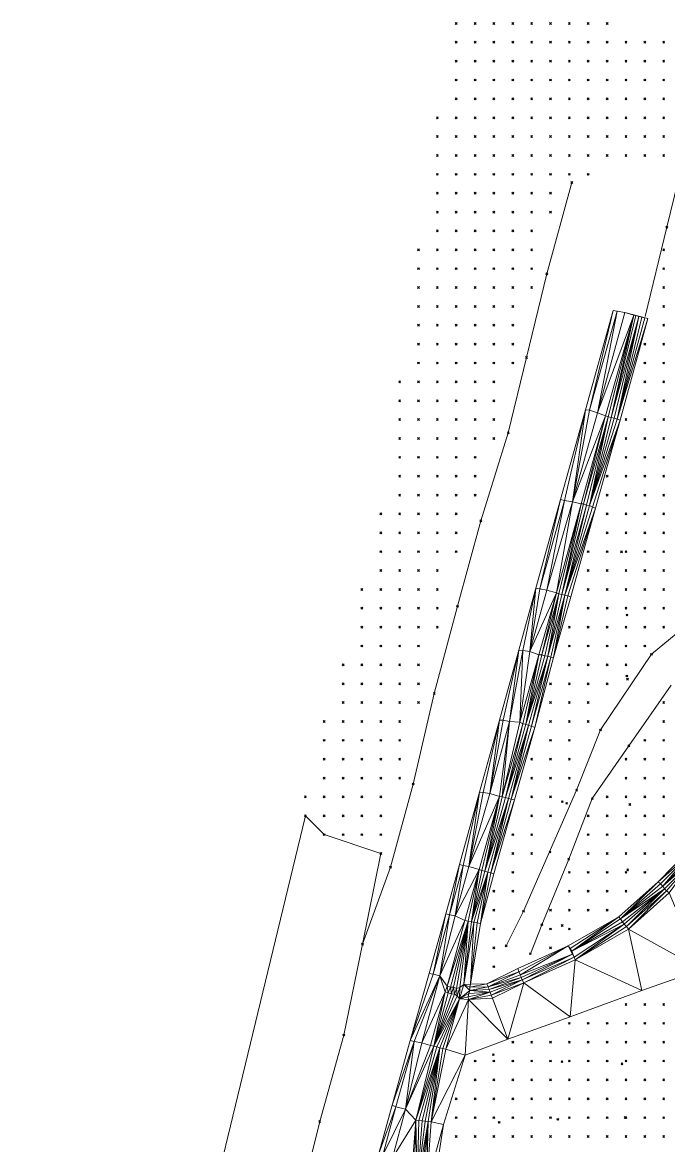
# Model space of a CAD drawing. Header units: metres. Extents: x 441556 to 446409, y 432338 to 461058.
# Drawn here: x 442146.6 to 442249.4, y 460876.2 to 461054.7 of the extents above; entities that cross this region are included whole.
import ezdxf

# ---------------------------------------------------------------- set-up
doc = ezdxf.new("R2010")
doc.units = ezdxf.units.M
doc.header["$MEASUREMENT"] = 0
doc.header["$PDMODE"] = 35
doc.header["$PDSIZE"] = 0.15
for name, color, linetype, lineweight in [('DTM-BRE-RevN_GRP_CAROSABIL IN LUCRU', 2, 'Continuous', 0), ('DTM-BRE-RevN_GRP_DRUM LOT 1 IN LUCRU', 2, 'Continuous', 0), ('DTM-BRE-RevO1_MUT-UCGEN_MODEL', 132, 'Continuous', 0), ('DTM-INT-RevO1_INT-YP', 150, 'Continuous', 0), ('DTM-NOK-RevN_LIDAR_co_lidar', 91, 'Continuous', 0), ('DTM-NOK-RevN_RTK', 32, 'Continuous', 0)]:
    doc.layers.add(name, color=color, linetype=linetype, lineweight=lineweight)

msp = doc.modelspace()

# ---------------------------------------------------------------- linework, layer by layer
at = {"layer": 'DTM-BRE-RevN_GRP_CAROSABIL IN LUCRU'}
for p, q in [((442249.755, 460949.36, 427.741), (442243.056, 460939.741, 426.664)), ((442243.056, 460939.741, 426.664), (442237.232, 460931.331, 425.444)), ((442237.232, 460931.331, 425.444), (442233.475, 460921.691, 423.924)), ((442233.475, 460921.691, 423.924), (442229.222, 460911.29, 422.21)), ((442229.222, 460911.29, 422.21), (442227.383, 460906.681, 421.33))]:
    msp.add_line(p, q, dxfattribs=at)
at = {"layer": 'DTM-BRE-RevN_GRP_DRUM LOT 1 IN LUCRU'}
for p, q in [((442249.086, 461022.175, 428.263), (442251.527, 461032.136, 428.611)), ((442230.017, 461014.756, 427.344), (442233.982, 461029.272, 428.11)), ((442245.663, 461007.978, 427.744), (442249.086, 461022.175, 428.263)), ((442226.783, 461001.444, 426.719), (442230.017, 461014.756, 427.344)), ((442223.872, 460989.474, 426.062), (442226.783, 461001.444, 426.719)), ((442219.521, 460975.493, 425.161), (442223.872, 460989.474, 426.062)), ((442215.8, 460961.907, 424.299), (442219.521, 460975.493, 425.161)), ((442212.108, 460948.047, 423.412), (442215.8, 460961.907, 424.299)), ((442255.111, 460961.31, 428.675), (442246.641, 460954.273, 428.212)), ((442246.641, 460954.273, 428.212), (442238.535, 460942.247, 427.151)), ((442208.734, 460933.647, 422.493), (442212.108, 460948.047, 423.412)), ((442238.535, 460942.247, 427.151), (442234.742, 460932.666, 425.751)), ((442205.141, 460920.424, 421.568), (442208.734, 460933.647, 422.493)), ((442234.742, 460932.666, 425.751), (442226.281, 460913.415, 422.423)), ((442200.681, 460908.19, 420.731), (442205.141, 460920.424, 421.568)), ((442226.281, 460913.415, 422.423), (442223.534, 460907.937, 421.368)), ((442197.71, 460893.744, 419.833), (442200.681, 460908.19, 420.731)), ((442193.881, 460880.002, 418.991), (442197.71, 460893.744, 419.833))]:
    msp.add_line(p, q, dxfattribs=at)
at = {"layer": 'DTM-BRE-RevO1_MUT-UCGEN_MODEL'}
for points in [[(442236.782, 460993.075, 427.008), (442240.526, 461008.926, 427.935), (442236.128, 460993.152, 427.042)], [(442240.526, 461008.926, 427.935), (442236.782, 460993.075, 427.008), (442241.163, 461008.849, 427.943)], [(442236.782, 460993.075, 427.008), (442238.038, 460992.678, 427.01), (442241.163, 461008.849, 427.943)], [(442238.038, 460992.678, 427.01), (442242.424, 461008.63, 427.95), (442241.163, 461008.849, 427.943)], [(442243.83, 461008.184, 427.023), (442242.424, 461008.63, 427.95), (442238.038, 460992.678, 427.01)], [(442243.83, 461008.184, 427.023), (442244.14, 461008.156, 426.994), (442242.424, 461008.63, 427.95)], [(442242.424, 461008.63, 427.95), (442244.14, 461008.156, 426.994), (442246.075, 461007.664, 427.017)], [(442239.355, 460992.172, 426.091), (442243.83, 461008.184, 427.023), (442238.038, 460992.678, 427.01)], [(442239.741, 460992.046, 426.077), (442239.355, 460992.172, 426.091), (442243.83, 461008.184, 427.023)], [(442240.248, 460991.932, 425.621), (442239.741, 460992.046, 426.077), (442243.83, 461008.184, 427.023)], [(442243.83, 461008.184, 427.023), (442244.14, 461008.156, 426.994), (442240.248, 460991.932, 425.621)], [(442244.14, 461008.156, 426.994), (442244.63, 461007.997, 426.535), (442240.248, 460991.932, 425.621)], [(442244.63, 461007.997, 426.535), (442240.248, 460991.932, 425.621), (442240.712, 460991.789, 425.625)], [(442241.172, 460991.678, 426.104), (442244.63, 461007.997, 426.535), (442240.712, 460991.789, 425.625)], [(442244.63, 461007.997, 426.535), (442241.172, 460991.678, 426.104), (442245.107, 461007.887, 426.544)], [(442245.107, 461007.887, 426.544), (442241.172, 460991.678, 426.104), (442245.574, 461007.787, 427.009)], [(442245.574, 461007.787, 427.009), (442241.172, 460991.678, 426.104), (442246.075, 461007.664, 427.017)], [(442246.075, 461007.664, 427.017), (442241.172, 460991.678, 426.104), (442241.643, 460991.501, 426.137)], [(442244.63, 461007.997, 426.535), (442245.107, 461007.887, 426.544), (442244.14, 461008.156, 426.994)], [(442245.107, 461007.887, 426.544), (442245.574, 461007.787, 427.009), (442244.14, 461008.156, 426.994)], [(442245.574, 461007.787, 427.009), (442246.075, 461007.664, 427.017), (442244.14, 461008.156, 426.994)], [(442232.175, 460978.883, 426.129), (442232.805, 460978.737, 426.1), (442236.128, 460993.152, 427.042)], [(442234.093, 460978.533, 426.053), (442236.128, 460993.152, 427.042), (442232.805, 460978.737, 426.1)], [(442236.128, 460993.152, 427.042), (442236.782, 460993.075, 427.008), (442234.093, 460978.533, 426.053)], [(442236.782, 460993.075, 427.008), (442238.038, 460992.678, 427.01), (442234.093, 460978.533, 426.053)], [(442234.093, 460978.533, 426.053), (442239.355, 460992.172, 426.091), (442238.038, 460992.678, 427.01)], [(442235.474, 460978.205, 425.253), (442234.093, 460978.533, 426.053), (442239.355, 460992.172, 426.091)], [(442235.842, 460978.177, 425.226), (442235.474, 460978.205, 425.253), (442239.355, 460992.172, 426.091)], [(442239.741, 460992.046, 426.077), (442239.355, 460992.172, 426.091), (442235.842, 460978.177, 425.226)], [(442235.842, 460978.177, 425.226), (442239.741, 460992.046, 426.077), (442236.304, 460977.968, 424.761)], [(442239.741, 460992.046, 426.077), (442236.772, 460977.93, 424.769), (442236.304, 460977.968, 424.761)], [(442236.772, 460977.93, 424.769), (442239.741, 460992.046, 426.077), (442240.248, 460991.932, 425.621)], [(442240.712, 460991.789, 425.625), (442236.772, 460977.93, 424.769), (442240.248, 460991.932, 425.621)], [(442240.712, 460991.789, 425.625), (442241.172, 460991.678, 426.104), (442236.772, 460977.93, 424.769)], [(442241.172, 460991.678, 426.104), (442241.643, 460991.501, 426.137), (442236.772, 460977.93, 424.769)], [(442237.243, 460977.69, 425.242), (442241.643, 460991.501, 426.137), (442236.772, 460977.93, 424.769)], [(442237.243, 460977.69, 425.242), (442237.727, 460977.483, 425.254), (442241.643, 460991.501, 426.137)], [(442228.246, 460964.803, 425.174), (442228.879, 460964.705, 425.16), (442232.175, 460978.883, 426.129)], [(442232.175, 460978.883, 426.129), (442228.879, 460964.705, 425.16), (442232.805, 460978.737, 426.1)], [(442232.805, 460978.737, 426.1), (442228.879, 460964.705, 425.16), (442229.981, 460964.472, 425.103)], [(442229.981, 460964.472, 425.103), (442234.093, 460978.533, 426.053), (442232.805, 460978.737, 426.1)], [(442234.093, 460978.533, 426.053), (442229.981, 460964.472, 425.103), (442231.513, 460964.026, 424.213)], [(442234.093, 460978.533, 426.053), (442231.513, 460964.026, 424.213), (442235.474, 460978.205, 425.253)], [(442235.474, 460978.205, 425.253), (442231.513, 460964.026, 424.213), (442231.901, 460963.902, 424.219)], [(442232.397, 460963.802, 423.772), (442235.474, 460978.205, 425.253), (442231.901, 460963.902, 424.219)], [(442235.474, 460978.205, 425.253), (442232.397, 460963.802, 423.772), (442235.842, 460978.177, 425.226)], [(442232.397, 460963.802, 423.772), (442236.304, 460977.968, 424.761), (442235.842, 460978.177, 425.226)], [(442232.866, 460963.691, 423.781), (442236.304, 460977.968, 424.761), (442232.397, 460963.802, 423.772)], [(442236.304, 460977.968, 424.761), (442236.772, 460977.93, 424.769), (442232.866, 460963.691, 423.781)], [(442236.772, 460977.93, 424.769), (442237.243, 460977.69, 425.242), (442232.866, 460963.691, 423.781)], [(442232.866, 460963.691, 423.781), (442237.727, 460977.483, 425.254), (442237.243, 460977.69, 425.242)], [(442232.866, 460963.691, 423.781), (442233.332, 460963.582, 424.27), (442237.727, 460977.483, 425.254)], [(442233.332, 460963.582, 424.27), (442233.807, 460963.431, 424.284), (442237.727, 460977.483, 425.254)], [(442225.534, 460954.911, 424.479), (442226.168, 460954.859, 424.472), (442228.246, 460964.803, 425.174)], [(442227.273, 460954.744, 424.437), (442228.246, 460964.803, 425.174), (442226.168, 460954.859, 424.472)], [(442228.246, 460964.803, 425.174), (442227.273, 460954.744, 424.437), (442228.879, 460964.705, 425.16)], [(442228.879, 460964.705, 425.16), (442227.273, 460954.744, 424.437), (442229.981, 460964.472, 425.103)], [(442231.513, 460964.026, 424.213), (442229.981, 460964.472, 425.103), (442227.273, 460954.744, 424.437)], [(442228.726, 460954.212, 423.538), (442227.273, 460954.744, 424.437), (442231.513, 460964.026, 424.213)], [(442229.182, 460954.175, 423.547), (442228.726, 460954.212, 423.538), (442231.513, 460964.026, 424.213)], [(442229.182, 460954.175, 423.547), (442231.901, 460963.902, 424.219), (442231.513, 460964.026, 424.213)], [(442229.182, 460954.175, 423.547), (442229.665, 460954.039, 423.08), (442231.901, 460963.902, 424.219)], [(442229.665, 460954.039, 423.08), (442230.135, 460953.953, 423.082), (442231.901, 460963.902, 424.219)], [(442232.397, 460963.802, 423.772), (442231.901, 460963.902, 424.219), (442230.135, 460953.953, 423.082)], [(442232.866, 460963.691, 423.781), (442232.397, 460963.802, 423.772), (442230.135, 460953.953, 423.082)], [(442230.616, 460953.834, 423.573), (442232.866, 460963.691, 423.781), (442230.135, 460953.953, 423.082)], [(442230.616, 460953.834, 423.573), (442231.052, 460953.749, 423.601), (442232.866, 460963.691, 423.781)], [(442231.052, 460953.749, 423.601), (442233.332, 460963.582, 424.27), (442232.866, 460963.691, 423.781)], [(442231.052, 460953.749, 423.601), (442233.807, 460963.431, 424.284), (442233.332, 460963.582, 424.27)], [(442223.067, 460943.788, 423.683), (442225.534, 460954.911, 424.479), (442222.454, 460943.778, 423.715)], [(442223.067, 460943.788, 423.683), (442224.065, 460943.607, 423.657), (442225.534, 460954.911, 424.479)], [(442226.168, 460954.859, 424.472), (442225.534, 460954.911, 424.479), (442224.065, 460943.607, 423.657)], [(442224.065, 460943.607, 423.657), (442225.691, 460943.46, 422.866), (442226.168, 460954.859, 424.472)], [(442226.168, 460954.859, 424.472), (442227.273, 460954.744, 424.437), (442225.691, 460943.46, 422.866)], [(442227.273, 460954.744, 424.437), (442228.726, 460954.212, 423.538), (442225.691, 460943.46, 422.866)], [(442225.691, 460943.46, 422.866), (442228.726, 460954.212, 423.538), (442226.161, 460943.241, 422.831)], [(442228.726, 460954.212, 423.538), (442226.643, 460943.16, 422.382), (442226.161, 460943.241, 422.831)], [(442228.726, 460954.212, 423.538), (442229.182, 460954.175, 423.547), (442226.643, 460943.16, 422.382)], [(442229.182, 460954.175, 423.547), (442229.665, 460954.039, 423.08), (442226.643, 460943.16, 422.382)], [(442229.665, 460954.039, 423.08), (442226.643, 460943.16, 422.382), (442230.135, 460953.953, 423.082)], [(442227.084, 460942.977, 422.377), (442226.643, 460943.16, 422.382), (442230.135, 460953.953, 423.082)], [(442227.574, 460942.832, 422.867), (442227.084, 460942.977, 422.377), (442230.135, 460953.953, 423.082)], [(442230.135, 460953.953, 423.082), (442227.574, 460942.832, 422.867), (442230.616, 460953.834, 423.573)], [(442227.574, 460942.832, 422.867), (442228.089, 460942.658, 422.877), (442230.616, 460953.834, 423.573)], [(442230.616, 460953.834, 423.573), (442228.089, 460942.658, 422.877), (442231.052, 460953.749, 423.601)], [(442219.286, 460932.377, 422.934), (442219.891, 460932.324, 422.917), (442222.454, 460943.778, 423.715)], [(442220.944, 460932.138, 422.853), (442222.454, 460943.778, 423.715), (442219.891, 460932.324, 422.917)], [(442223.067, 460943.788, 423.683), (442224.065, 460943.607, 423.657), (442220.944, 460932.138, 422.853)], [(442222.454, 460943.778, 423.715), (442223.067, 460943.788, 423.683), (442220.944, 460932.138, 422.853)], [(442220.944, 460932.138, 422.853), (442224.065, 460943.607, 423.657), (442222.475, 460931.654, 422.022)], [(442224.065, 460943.607, 423.657), (442222.91, 460931.6, 422.033), (442222.475, 460931.654, 422.022)], [(442224.065, 460943.607, 423.657), (442222.91, 460931.6, 422.033), (442225.691, 460943.46, 422.866)], [(442222.91, 460931.6, 422.033), (442226.161, 460943.241, 422.831), (442225.691, 460943.46, 422.866)], [(442226.161, 460943.241, 422.831), (442222.91, 460931.6, 422.033), (442223.405, 460931.49, 421.589)], [(442223.405, 460931.49, 421.589), (442226.161, 460943.241, 422.831), (442226.643, 460943.16, 422.382)], [(442227.084, 460942.977, 422.377), (442223.405, 460931.49, 421.589), (442226.643, 460943.16, 422.382)], [(442223.889, 460931.363, 421.605), (442227.084, 460942.977, 422.377), (442223.405, 460931.49, 421.589)], [(442224.332, 460931.255, 422.08), (442227.084, 460942.977, 422.377), (442223.889, 460931.363, 421.605)], [(442224.332, 460931.255, 422.08), (442227.574, 460942.832, 422.867), (442227.084, 460942.977, 422.377)], [(442227.574, 460942.832, 422.867), (442224.332, 460931.255, 422.08), (442228.089, 460942.658, 422.877)], [(442224.332, 460931.255, 422.08), (442224.834, 460931.129, 422.103), (442228.089, 460942.658, 422.877)], [(442216.096, 460920.872, 422.142), (442216.671, 460920.714, 422.068), (442219.286, 460932.377, 422.934)], [(442219.286, 460932.377, 422.934), (442216.671, 460920.714, 422.068), (442217.607, 460920.538, 422.038)], [(442217.607, 460920.538, 422.038), (442219.891, 460932.324, 422.917), (442219.286, 460932.377, 422.934)], [(442220.944, 460932.138, 422.853), (442219.891, 460932.324, 422.917), (442217.607, 460920.538, 422.038)], [(442217.607, 460920.538, 422.038), (442222.475, 460931.654, 422.022), (442220.944, 460932.138, 422.853)], [(442219.22, 460920.038, 421.191), (442222.475, 460931.654, 422.022), (442217.607, 460920.538, 422.038)], [(442219.22, 460920.038, 421.191), (442219.672, 460919.913, 421.188), (442222.475, 460931.654, 422.022)], [(442222.475, 460931.654, 422.022), (442219.672, 460919.913, 421.188), (442220.168, 460919.803, 420.732)], [(442222.475, 460931.654, 422.022), (442222.91, 460931.6, 422.033), (442220.168, 460919.803, 420.732)], [(442222.91, 460931.6, 422.033), (442223.405, 460931.49, 421.589), (442220.168, 460919.803, 420.732)], [(442220.168, 460919.803, 420.732), (442223.889, 460931.363, 421.605), (442223.405, 460931.49, 421.589)], [(442220.608, 460919.615, 420.718), (442220.168, 460919.803, 420.732), (442223.889, 460931.363, 421.605)], [(442221.1, 460919.538, 421.208), (442220.608, 460919.615, 420.718), (442223.889, 460931.363, 421.605)], [(442224.332, 460931.255, 422.08), (442223.889, 460931.363, 421.605), (442221.1, 460919.538, 421.208)], [(442221.1, 460919.538, 421.208), (442224.834, 460931.129, 422.103), (442224.332, 460931.255, 422.08)], [(442224.834, 460931.129, 422.103), (442221.1, 460919.538, 421.208), (442221.552, 460919.382, 421.214)], [(442247.728, 460918.11, 422.521), (442252.811, 460922.571, 423.008), (442252.461, 460922.958, 423.04)], [(442247.728, 460918.11, 422.521), (442248.089, 460917.775, 422.502), (442252.811, 460922.571, 423.008)], [(442248.089, 460917.775, 422.502), (442248.459, 460917.419, 422.044), (442252.811, 460922.571, 423.008)], [(442248.459, 460917.419, 422.044), (442252.811, 460922.571, 423.008), (442253.188, 460922.207, 422.557)], [(442253.464, 460921.824, 422.566), (442248.459, 460917.419, 422.044), (442253.188, 460922.207, 422.557)], [(442253.464, 460921.824, 422.566), (442248.459, 460917.419, 422.044), (442248.693, 460916.992, 422.034)], [(442249.057, 460916.679, 422.476), (442253.464, 460921.824, 422.566), (442248.693, 460916.992, 422.034)], [(442249.057, 460916.679, 422.476), (442249.481, 460916.339, 422.501), (442253.464, 460921.824, 422.566)], [(442216.096, 460920.872, 422.142), (442213.916, 460913.026, 421.609), (442214.548, 460912.873, 421.565)], [(442216.096, 460920.872, 422.142), (442214.548, 460912.873, 421.565), (442216.671, 460920.714, 422.068)], [(442216.671, 460920.714, 422.068), (442214.548, 460912.873, 421.565), (442215.428, 460912.684, 421.517)], [(442217.607, 460920.538, 422.038), (442216.671, 460920.714, 422.068), (442215.428, 460912.684, 421.517)], [(442217.607, 460920.538, 422.038), (442215.428, 460912.684, 421.517), (442219.22, 460920.038, 421.191)], [(442216.955, 460911.935, 420.592), (442215.428, 460912.684, 421.517), (442219.22, 460920.038, 421.191)], [(442217.475, 460911.849, 420.593), (442216.955, 460911.935, 420.592), (442219.22, 460920.038, 421.191)], [(442217.475, 460911.849, 420.593), (442218, 460911.797, 420.149), (442219.22, 460920.038, 421.191)], [(442219.672, 460919.913, 421.188), (442219.22, 460920.038, 421.191), (442218, 460911.797, 420.149)], [(442219.672, 460919.913, 421.188), (442218, 460911.797, 420.149), (442220.168, 460919.803, 420.732)], [(442218, 460911.797, 420.149), (442220.608, 460919.615, 420.718), (442220.168, 460919.803, 420.732)], [(442218, 460911.797, 420.149), (442218.408, 460911.646, 420.143), (442220.608, 460919.615, 420.718)], [(442218.408, 460911.646, 420.143), (442218.931, 460911.574, 420.619), (442220.608, 460919.615, 420.718)], [(442219.436, 460911.485, 420.623), (442220.608, 460919.615, 420.718), (442218.931, 460911.574, 420.619)], [(442219.436, 460911.485, 420.623), (442220.608, 460919.615, 420.718), (442221.1, 460919.538, 421.208)], [(442221.552, 460919.382, 421.214), (442219.436, 460911.485, 420.623), (442221.1, 460919.538, 421.208)], [(442247.728, 460918.11, 422.521), (442241.448, 460912.553, 421.843), (442241.741, 460912.195, 421.866)], [(442247.728, 460918.11, 422.521), (442241.741, 460912.195, 421.866), (442248.089, 460917.775, 422.502)], [(442241.741, 460912.195, 421.866), (442248.089, 460917.775, 422.502), (442248.459, 460917.419, 422.044)], [(442248.693, 460916.992, 422.034), (442241.741, 460912.195, 421.866), (442248.459, 460917.419, 422.044)], [(442241.741, 460912.195, 421.866), (442242.032, 460911.758, 421.455), (442248.693, 460916.992, 422.034)], [(442242.032, 460911.758, 421.455), (442248.693, 460916.992, 422.034), (442242.294, 460911.37, 421.455)], [(442248.693, 460916.992, 422.034), (442242.675, 460911.014, 421.909), (442242.294, 460911.37, 421.455)], [(442242.675, 460911.014, 421.909), (442249.057, 460916.679, 422.476), (442248.693, 460916.992, 422.034)], [(442249.057, 460916.679, 422.476), (442242.675, 460911.014, 421.909), (442242.967, 460910.602, 421.933)], [(442242.967, 460910.602, 421.933), (442249.481, 460916.339, 422.501), (442249.057, 460916.679, 422.476)], [(442249.481, 460916.339, 422.501), (442242.967, 460910.602, 421.933), (442254.581, 460904.188, 420.472)], [(442213.916, 460913.026, 421.609), (442211.271, 460903.555, 420.957), (442211.901, 460903.399, 420.916)], [(442214.548, 460912.873, 421.565), (442213.916, 460913.026, 421.609), (442211.901, 460903.399, 420.916)], [(442214.548, 460912.873, 421.565), (442211.901, 460903.399, 420.916), (442212.994, 460903.155, 420.877)], [(442215.428, 460912.684, 421.517), (442214.548, 460912.873, 421.565), (442212.994, 460903.155, 420.877)], [(442212.994, 460903.155, 420.877), (442216.955, 460911.935, 420.592), (442215.428, 460912.684, 421.517)], [(442241.448, 460912.553, 421.843), (442233.401, 460907.912, 421.358), (442233.729, 460907.514, 421.339)], [(442241.448, 460912.553, 421.843), (442233.729, 460907.514, 421.339), (442233.981, 460907.079, 420.89)], [(442241.741, 460912.195, 421.866), (442241.448, 460912.553, 421.843), (442233.981, 460907.079, 420.89)], [(442242.032, 460911.758, 421.455), (442241.741, 460912.195, 421.866), (442233.981, 460907.079, 420.89)], [(442212.994, 460903.155, 420.877), (442214.157, 460901.542, 419.813), (442216.955, 460911.935, 420.592)], [(442214.157, 460901.542, 419.813), (442217.475, 460911.849, 420.593), (442216.955, 460911.935, 420.592)], [(442217.475, 460911.849, 420.593), (442214.663, 460901.372, 419.817), (442214.157, 460901.542, 419.813)], [(442217.475, 460911.849, 420.593), (442215.146, 460901.345, 419.363), (442214.663, 460901.372, 419.817)], [(442217.475, 460911.849, 420.593), (442215.146, 460901.345, 419.363), (442215.621, 460901.126, 419.354)], [(442217.475, 460911.849, 420.593), (442215.621, 460901.126, 419.354), (442216.189, 460901.327, 419.862)], [(442216.818, 460901.782, 419.923), (442217.475, 460911.849, 420.593), (442216.189, 460901.327, 419.862)], [(442216.818, 460901.782, 419.923), (442217.475, 460911.849, 420.593), (442218, 460911.797, 420.149)], [(442218.408, 460911.646, 420.143), (442216.818, 460901.782, 419.923), (442218, 460911.797, 420.149)], [(442216.818, 460901.782, 419.923), (442217.869, 460901.82, 419.925), (442218.408, 460911.646, 420.143)], [(442218.931, 460911.574, 420.619), (442218.408, 460911.646, 420.143), (442217.869, 460901.82, 419.925)], [(442217.869, 460901.82, 419.925), (442219.436, 460911.485, 420.623), (442218.931, 460911.574, 420.619)], [(442242.032, 460911.758, 421.455), (442233.981, 460907.079, 420.89), (442242.294, 460911.37, 421.455)], [(442234.327, 460906.128, 421.333), (442242.294, 460911.37, 421.455), (442233.981, 460907.079, 420.89)], [(442242.294, 460911.37, 421.455), (442234.327, 460906.128, 421.333), (442234.52, 460905.693, 421.315)], [(442242.294, 460911.37, 421.455), (442234.52, 460905.693, 421.315), (442242.675, 460911.014, 421.909)], [(442234.52, 460905.693, 421.315), (442242.967, 460910.602, 421.933), (442242.675, 460911.014, 421.909)], [(442242.967, 460910.602, 421.933), (442234.52, 460905.693, 421.315), (442245.086, 460900.806, 420.439)], [(442242.967, 460910.602, 421.933), (442245.086, 460900.806, 420.439), (442254.581, 460904.188, 420.472)], [(442233.401, 460907.912, 421.358), (442225.376, 460904.299, 420.985), (442225.559, 460903.818, 420.971)], [(442233.401, 460907.912, 421.358), (442225.559, 460903.818, 420.971), (442225.79, 460903.333, 420.521)], [(442234.085, 460906.618, 420.873), (442233.401, 460907.912, 421.358), (442225.79, 460903.333, 420.521)], [(442234.085, 460906.618, 420.873), (442233.729, 460907.514, 421.339), (442233.401, 460907.912, 421.358)], [(442233.729, 460907.514, 421.339), (442234.085, 460906.618, 420.873), (442233.981, 460907.079, 420.89)], [(442234.085, 460906.618, 420.873), (442234.327, 460906.128, 421.333), (442233.981, 460907.079, 420.89)], [(442234.085, 460906.618, 420.873), (442225.79, 460903.333, 420.521), (442225.933, 460902.915, 420.521)], [(442226.101, 460902.509, 420.979), (442234.085, 460906.618, 420.873), (442225.933, 460902.915, 420.521)], [(442234.327, 460906.128, 421.333), (442234.085, 460906.618, 420.873), (442226.101, 460902.509, 420.979)], [(442226.101, 460902.509, 420.979), (442226.32, 460902.038, 420.986), (442234.327, 460906.128, 421.333)], [(442226.32, 460902.038, 420.986), (442234.52, 460905.693, 421.315), (442234.327, 460906.128, 421.333)], [(442234.52, 460905.693, 421.315), (442226.32, 460902.038, 420.986), (442233.715, 460896.638, 420.277)], [(442245.086, 460900.806, 420.439), (442234.52, 460905.693, 421.315), (442233.715, 460896.638, 420.277)], [(442211.271, 460903.555, 420.957), (442211.901, 460903.399, 420.916), (442208.273, 460892.887, 420.231)], [(442211.901, 460903.399, 420.916), (442212.994, 460903.155, 420.877), (442208.273, 460892.887, 420.231)], [(442225.376, 460904.299, 420.985), (442220.483, 460901.892, 420.317), (442225.559, 460903.818, 420.971)], [(442220.483, 460901.892, 420.317), (442220.662, 460901.419, 420.323), (442225.559, 460903.818, 420.971)], [(442220.662, 460901.419, 420.323), (442225.79, 460903.333, 420.521), (442225.559, 460903.818, 420.971)], [(442220.662, 460901.419, 420.323), (442225.933, 460902.915, 420.521), (442225.79, 460903.333, 420.521)], [(442212.994, 460903.155, 420.877), (442208.273, 460892.887, 420.231), (442208.907, 460892.736, 420.145)], [(442212.994, 460903.155, 420.877), (442208.907, 460892.736, 420.145), (442210.106, 460892.488, 420.097)], [(442213.847, 460900.602, 419.751), (442212.994, 460903.155, 420.877), (442210.106, 460892.488, 420.097)], [(442212.994, 460903.155, 420.877), (442213.847, 460900.602, 419.751), (442214.157, 460901.542, 419.813)], [(442214.157, 460901.542, 419.813), (442213.847, 460900.602, 419.751), (442214.325, 460900.434, 419.761)], [(442214.663, 460901.372, 419.817), (442214.157, 460901.542, 419.813), (442214.325, 460900.434, 419.761)], [(442216.818, 460901.782, 419.923), (442216.189, 460901.327, 419.862), (442216.127, 460899.48, 419.732)], [(442217.73, 460900.812, 419.462), (442216.818, 460901.782, 419.923), (442216.127, 460899.48, 419.732)], [(442216.818, 460901.782, 419.923), (442217.76, 460901.362, 419.897), (442217.869, 460901.82, 419.925)], [(442217.76, 460901.362, 419.897), (442216.818, 460901.782, 419.923), (442217.73, 460900.812, 419.462)], [(442220.483, 460901.892, 420.317), (442217.76, 460901.362, 419.897), (442220.662, 460901.419, 420.323)], [(442217.76, 460901.362, 419.897), (442220.483, 460901.892, 420.317), (442217.869, 460901.82, 419.925)], [(442220.848, 460900.961, 419.875), (442225.933, 460902.915, 420.521), (442220.662, 460901.419, 420.323)], [(442225.933, 460902.915, 420.521), (442220.848, 460900.961, 419.875), (442226.101, 460902.509, 420.979)], [(442226.101, 460902.509, 420.979), (442220.848, 460900.961, 419.875), (442220.965, 460900.537, 419.877)], [(442226.101, 460902.509, 420.979), (442220.965, 460900.537, 419.877), (442221.175, 460900.067, 420.325)], [(442221.175, 460900.067, 420.325), (442226.32, 460902.038, 420.986), (442226.101, 460902.509, 420.979)], [(442221.175, 460900.067, 420.325), (442221.383, 460899.633, 420.323), (442226.32, 460902.038, 420.986)], [(442223.797, 460893.105, 419.799), (442226.32, 460902.038, 420.986), (442221.383, 460899.633, 420.323)], [(442223.797, 460893.105, 419.799), (442233.715, 460896.638, 420.277), (442226.32, 460902.038, 420.986)], [(442213.847, 460900.602, 419.751), (442210.106, 460892.488, 420.097), (442211.503, 460892.06, 419.205)], [(442213.847, 460900.602, 419.751), (442211.503, 460892.06, 419.205), (442212.01, 460891.997, 419.207)], [(442213.847, 460900.602, 419.751), (442212.01, 460891.997, 419.207), (442214.325, 460900.434, 419.761)], [(442214.325, 460900.434, 419.761), (442214.815, 460900.319, 419.281), (442212.01, 460891.997, 419.207)], [(442214.815, 460900.319, 419.281), (442212.01, 460891.997, 419.207), (442215.32, 460900.23, 419.307)], [(442212.01, 460891.997, 419.207), (442215.743, 460899.954, 419.749), (442215.32, 460900.23, 419.307)], [(442215.743, 460899.954, 419.749), (442216.127, 460899.48, 419.732), (442212.01, 460891.997, 419.207)], [(442214.325, 460900.434, 419.761), (442214.815, 460900.319, 419.281), (442214.663, 460901.372, 419.817)], [(442214.815, 460900.319, 419.281), (442215.146, 460901.345, 419.363), (442214.663, 460901.372, 419.817)], [(442215.146, 460901.345, 419.363), (442214.815, 460900.319, 419.281), (442215.32, 460900.23, 419.307)], [(442215.32, 460900.23, 419.307), (442215.621, 460901.126, 419.354), (442215.146, 460901.345, 419.363)], [(442215.621, 460901.126, 419.354), (442215.32, 460900.23, 419.307), (442215.743, 460899.954, 419.749)], [(442215.621, 460901.126, 419.354), (442215.743, 460899.954, 419.749), (442216.189, 460901.327, 419.862)], [(442216.189, 460901.327, 419.862), (442215.743, 460899.954, 419.749), (442216.127, 460899.48, 419.732)], [(442217.6, 460900.349, 419.446), (442217.73, 460900.812, 419.462), (442216.127, 460899.48, 419.732)], [(442217.517, 460899.845, 419.912), (442217.6, 460900.349, 419.446), (442216.127, 460899.48, 419.732)], [(442217.53, 460899.37, 419.904), (442217.517, 460899.845, 419.912), (442216.127, 460899.48, 419.732)], [(442220.965, 460900.537, 419.877), (442217.6, 460900.349, 419.446), (442217.517, 460899.845, 419.912)], [(442217.53, 460899.37, 419.904), (442220.965, 460900.537, 419.877), (442217.517, 460899.845, 419.912)], [(442221.175, 460900.067, 420.325), (442220.965, 460900.537, 419.877), (442217.53, 460899.37, 419.904)], [(442217.53, 460899.37, 419.904), (442221.383, 460899.633, 420.323), (442221.175, 460900.067, 420.325)], [(442217.6, 460900.349, 419.446), (442220.965, 460900.537, 419.877), (442217.73, 460900.812, 419.462)], [(442217.73, 460900.812, 419.462), (442220.848, 460900.961, 419.875), (442220.662, 460901.419, 420.323)], [(442217.76, 460901.362, 419.897), (442217.73, 460900.812, 419.462), (442220.662, 460901.419, 420.323)], [(442217.73, 460900.812, 419.462), (442220.965, 460900.537, 419.877), (442220.848, 460900.961, 419.875)], [(442216.127, 460899.48, 419.732), (442212.01, 460891.997, 419.207), (442212.488, 460891.876, 418.734)], [(442216.127, 460899.48, 419.732), (442212.488, 460891.876, 418.734), (442212.974, 460891.699, 418.735)], [(442213.462, 460891.598, 419.212), (442216.127, 460899.48, 419.732), (442212.974, 460891.699, 418.735)], [(442213.462, 460891.598, 419.212), (442213.944, 460891.493, 419.219), (442216.127, 460899.48, 419.732)], [(442213.944, 460891.493, 419.219), (442217.53, 460899.37, 419.904), (442216.127, 460899.48, 419.732)], [(442217.53, 460899.37, 419.904), (442213.944, 460891.493, 419.219), (442216.996, 460890.548, 419.406)], [(442216.996, 460890.548, 419.406), (442223.797, 460893.105, 419.799), (442217.53, 460899.37, 419.904)], [(442217.53, 460899.37, 419.904), (442223.797, 460893.105, 419.799), (442221.383, 460899.633, 420.323)], [(442208.907, 460892.736, 420.145), (442208.273, 460892.887, 420.231), (442205.399, 460882.574, 419.52)], [(442205.399, 460882.574, 419.52), (442206.009, 460882.348, 419.471), (442208.907, 460892.736, 420.145)], [(442206.009, 460882.348, 419.471), (442207.544, 460881.97, 419.41), (442208.907, 460892.736, 420.145)], [(442208.907, 460892.736, 420.145), (442207.544, 460881.97, 419.41), (442210.106, 460892.488, 420.097)], [(442210.106, 460892.488, 420.097), (442207.544, 460881.97, 419.41), (442211.503, 460892.06, 419.205)], [(442211.503, 460892.06, 419.205), (442207.544, 460881.97, 419.41), (442212.01, 460891.997, 419.207)], [(442207.544, 460881.97, 419.41), (442212.01, 460891.997, 419.207), (442209.144, 460880.216, 418.283)], [(442212.01, 460891.997, 419.207), (442212.488, 460891.876, 418.734), (442209.144, 460880.216, 418.283)], [(442212.974, 460891.699, 418.735), (442212.488, 460891.876, 418.734), (442209.144, 460880.216, 418.283)], [(442212.974, 460891.699, 418.735), (442209.638, 460880.146, 418.285), (442209.144, 460880.216, 418.283)], [(442210.171, 460880.133, 417.823), (442212.974, 460891.699, 418.735), (442209.638, 460880.146, 418.285)], [(442210.645, 460880.034, 417.819), (442210.171, 460880.133, 417.823), (442212.974, 460891.699, 418.735)], [(442212.974, 460891.699, 418.735), (442211.112, 460879.983, 418.273), (442210.645, 460880.034, 417.819)], [(442212.974, 460891.699, 418.735), (442211.632, 460879.964, 418.285), (442211.112, 460879.983, 418.273)], [(442211.632, 460879.964, 418.285), (442213.462, 460891.598, 419.212), (442212.974, 460891.699, 418.735)], [(442211.632, 460879.964, 418.285), (442213.944, 460891.493, 419.219), (442213.462, 460891.598, 419.212)], [(442213.944, 460891.493, 419.219), (442211.632, 460879.964, 418.285), (442216.996, 460890.548, 419.406)], [(442211.632, 460879.964, 418.285), (442213.564, 460879.533, 418.24), (442216.996, 460890.548, 419.406)], [(442205.399, 460882.574, 419.52), (442203.272, 460874.895, 418.986), (442206.009, 460882.348, 419.471)], [(442203.902, 460874.629, 418.933), (442206.009, 460882.348, 419.471), (442203.272, 460874.895, 418.986)], [(442206.009, 460882.348, 419.471), (442203.902, 460874.629, 418.933), (442207.544, 460881.97, 419.41)], [(442203.902, 460874.629, 418.933), (442207.544, 460881.97, 419.41), (442205.47, 460874.229, 418.872)], [(442207.544, 460881.97, 419.41), (442209.144, 460880.216, 418.283), (442205.47, 460874.229, 418.872)], [(442205.47, 460874.229, 418.872), (442209.144, 460880.216, 418.283), (442208.378, 460869.708, 416.782)], [(442209.144, 460880.216, 418.283), (442208.872, 460869.714, 416.765), (442208.378, 460869.708, 416.782)], [(442209.144, 460880.216, 418.283), (442209.371, 460869.803, 416.305), (442208.872, 460869.714, 416.765)], [(442209.638, 460880.146, 418.285), (442209.144, 460880.216, 418.283), (442209.371, 460869.803, 416.305)], [(442209.638, 460880.146, 418.285), (442210.171, 460880.133, 417.823), (442209.371, 460869.803, 416.305)], [(442210.171, 460880.133, 417.823), (442210.645, 460880.034, 417.819), (442209.371, 460869.803, 416.305)], [(442210.645, 460880.034, 417.819), (442211.112, 460879.983, 418.273), (442209.371, 460869.803, 416.305)], [(442211.112, 460879.983, 418.273), (442209.851, 460869.76, 416.294), (442209.371, 460869.803, 416.305)], [(442211.112, 460879.983, 418.273), (442210.335, 460869.74, 416.761), (442209.851, 460869.76, 416.294)], [(442210.335, 460869.74, 416.761), (442210.861, 460869.706, 416.748), (442211.112, 460879.983, 418.273)], [(442210.861, 460869.706, 416.748), (442211.632, 460879.964, 418.285), (442211.112, 460879.983, 418.273)], [(442211.632, 460879.964, 418.285), (442210.861, 460869.706, 416.748), (442213.564, 460879.533, 418.24)], [(442213.564, 460879.533, 418.24), (442210.861, 460869.706, 416.748), (442212.057, 460869.525, 416.648)]]:
    msp.add_3dface(points, dxfattribs=at)
at = {"layer": 'DTM-INT-RevO1_INT-YP'}
msp.add_polyline3d([(442146.607, 460742.643, 403.938), (442191.597, 460928.602, 423.841), (442194.596, 460925.602, 422.321), (442203.594, 460922.603, 420.308), (442200.681, 460908.19, 420.731), (442197.71, 460893.744, 419.833), (442193.881, 460880.002, 418.991), (442190.472, 460866.151, 418.306)], dxfattribs=at)
at = {"layer": 'DTM-NOK-RevN_LIDAR_co_lidar'}
for p in [(442215.592, 461054.574, 437.497), (442218.591, 461054.574, 436.634), (442221.59, 461054.574, 435.676), (442224.59, 461054.574, 434.742), (442227.589, 461054.574, 433.654), (442230.588, 461054.574, 432.697), (442233.588, 461054.574, 429.027), (442236.587, 461054.574, 428.169), (442239.586, 461054.574, 427.746), (442215.592, 461051.575, 437.098), (442218.591, 461051.575, 436.352), (442221.59, 461051.575, 435.342), (442224.59, 461051.575, 434.256), (442227.589, 461051.575, 433.072), (442230.588, 461051.575, 432.564), (442233.588, 461051.575, 428.711), (442236.587, 461051.575, 428), (442239.586, 461051.575, 427.818), (442242.586, 461051.575, 428.883), (442245.585, 461051.575, 429.051), (442248.584, 461051.575, 429.125), (442215.592, 461048.575, 436.777), (442218.591, 461048.575, 435.875), (442221.59, 461048.575, 434.959), (442224.59, 461048.575, 434.013), (442227.589, 461048.575, 432.628), (442230.588, 461048.575, 431.512), (442233.588, 461048.575, 428.312), (442236.587, 461048.575, 427.747), (442239.586, 461048.575, 427.985), (442242.586, 461048.575, 428.853), (442245.585, 461048.575, 428.987), (442248.584, 461048.575, 429.088), (442215.592, 461045.576, 436.361), (442218.591, 461045.576, 435.512), (442221.59, 461045.576, 434.518), (442224.59, 461045.576, 433.498), (442227.589, 461045.576, 432.424), (442230.588, 461045.576, 429.97), (442233.588, 461045.576, 427.944), (442236.587, 461045.576, 427.521), (442239.586, 461045.576, 428.171), (442242.586, 461045.576, 428.802), (442245.585, 461045.576, 428.942), (442248.584, 461045.576, 429.064), (442215.592, 461042.577, 436.055), (442218.591, 461042.577, 435.213), (442221.59, 461042.577, 434.232), (442224.59, 461042.577, 433.051), (442227.589, 461042.577, 432.283), (442230.588, 461042.577, 429.847), (442233.588, 461042.577, 427.673), (442236.587, 461042.577, 427.269), (442239.586, 461042.577, 428.275), (442242.586, 461042.577, 428.751), (442245.585, 461042.577, 428.854), (442248.584, 461042.577, 428.921), (442212.592, 461039.577, 436.475), (442215.592, 461039.577, 435.59), (442218.591, 461039.577, 434.755), (442221.59, 461039.577, 433.768), (442224.59, 461039.577, 432.487), (442227.589, 461039.577, 431.421), (442230.588, 461039.577, 427.849), (442233.588, 461039.577, 427.439), (442236.587, 461039.577, 427.4), (442239.586, 461039.577, 428.338), (442242.586, 461039.577, 428.73), (442245.585, 461039.577, 428.819), (442248.584, 461039.577, 428.822), (442212.592, 461036.578, 436.103), (442215.592, 461036.578, 435.297), (442218.591, 461036.578, 434.368), (442221.59, 461036.578, 433.415), (442224.59, 461036.578, 432.296), (442227.589, 461036.578, 431.307), (442230.588, 461036.578, 427.671), (442233.588, 461036.578, 427.12), (442236.587, 461036.578, 427.707), (442239.586, 461036.578, 428.481), (442242.586, 461036.578, 428.587), (442245.585, 461036.578, 428.759), (442248.584, 461036.578, 428.673), (442212.592, 461033.579, 435.779), (442215.592, 461033.579, 434.959), (442218.591, 461033.579, 434.029), (442221.59, 461033.579, 432.926), (442224.59, 461033.579, 431.994), (442227.589, 461033.579, 430.631), (442230.588, 461033.579, 427.387), (442233.588, 461033.579, 426.886), (442236.587, 461033.579, 427.799), (442239.586, 461033.579, 428.375), (442242.586, 461033.579, 428.503), (442245.585, 461033.579, 428.576), (442248.584, 461033.579, 428.211), (442212.592, 461030.579, 435.418), (442215.592, 461030.579, 434.61), (442218.591, 461030.579, 433.642), (442221.59, 461030.579, 432.551), (442224.59, 461030.579, 431.855), (442227.589, 461030.579, 427.547), (442230.588, 461030.579, 427.155), (442233.588, 461030.579, 426.774), (442236.587, 461030.579, 427.971), (442212.592, 461027.58, 435.045), (442215.592, 461027.58, 434.116), (442218.591, 461027.58, 433.233), (442221.59, 461027.58, 431.949), (442224.59, 461027.58, 431.524), (442227.589, 461027.58, 427.335), (442230.588, 461027.58, 426.881), (442212.592, 461024.581, 434.696), (442215.592, 461024.581, 433.736), (442218.591, 461024.581, 432.748), (442221.59, 461024.581, 431.487), (442224.59, 461024.581, 429.039), (442227.589, 461024.581, 426.943), (442230.588, 461024.581, 426.659), (442212.592, 461021.581, 434.291), (442215.592, 461021.581, 433.354), (442218.591, 461021.581, 432.281), (442221.59, 461021.581, 430.903), (442224.59, 461021.581, 427.667), (442227.589, 461021.581, 426.762), (442209.593, 461018.582, 434.734), (442212.592, 461018.582, 433.795), (442215.592, 461018.582, 432.782), (442218.591, 461018.582, 431.728), (442221.59, 461018.582, 430.278), (442224.59, 461018.582, 427.275), (442227.589, 461018.582, 426.68), (442248.584, 461018.582, 427.275), (442209.593, 461015.583, 434.282), (442212.592, 461015.583, 433.341), (442215.592, 461015.583, 432.49), (442218.591, 461015.583, 431.039), (442221.59, 461015.583, 428.158), (442224.59, 461015.583, 426.663), (442227.589, 461015.583, 426.371), (442248.584, 461015.583, 427.482), (442209.593, 461012.583, 433.888), (442212.592, 461012.583, 432.988), (442215.592, 461012.583, 432.178), (442218.591, 461012.583, 430.931), (442221.59, 461012.583, 428.755), (442224.59, 461012.583, 426.55), (442227.589, 461012.583, 426.04), (442248.584, 461012.583, 427.504), (442209.593, 461009.584, 433.453), (442212.592, 461009.584, 432.602), (442215.592, 461009.584, 431.612), (442218.591, 461009.584, 430.755), (442221.59, 461009.584, 428.214), (442224.59, 461009.584, 426.224), (442248.584, 461009.584, 427.639), (442209.593, 461006.584, 432.979), (442212.592, 461006.584, 432.147), (442215.592, 461006.584, 431.274), (442218.591, 461006.584, 430.475), (442221.59, 461006.584, 426.397), (442224.59, 461006.584, 425.895), (442248.584, 461006.584, 427.817), (442209.593, 461003.585, 432.569), (442212.592, 461003.585, 431.823), (442215.592, 461003.585, 431), (442218.591, 461003.585, 430.4), (442221.59, 461003.585, 426.003), (442224.59, 461003.585, 425.49), (442245.585, 461003.585, 426.894), (442248.584, 461003.585, 427.821), (442209.593, 461000.586, 432.128), (442212.592, 461000.586, 431.469), (442215.592, 461000.586, 430.633), (442218.591, 461000.586, 429.02), (442221.59, 461000.586, 425.861), (442224.59, 461000.586, 425.379), (442245.585, 461000.586, 426.979), (442248.584, 461000.586, 427.898), (442206.594, 460997.586, 432.621), (442209.593, 460997.586, 431.758), (442212.592, 460997.586, 431.063), (442215.592, 460997.586, 430.261), (442218.591, 460997.586, 425.958), (442221.59, 460997.586, 425.464), (442245.585, 460997.586, 427.216), (442248.584, 460997.586, 428.134), (442206.594, 460994.587, 432.237), (442209.593, 460994.587, 431.366), (442212.592, 460994.587, 430.772), (442215.592, 460994.587, 429.828), (442218.591, 460994.587, 425.661), (442221.59, 460994.587, 425.154), (442245.585, 460994.587, 427.117), (442248.584, 460994.587, 428.125), (442206.594, 460991.588, 431.846), (442209.593, 460991.588, 431.005), (442212.592, 460991.588, 430.204), (442215.592, 460991.588, 428.243), (442218.591, 460991.588, 425.369), (442221.59, 460991.588, 424.941), (442242.586, 460991.588, 426.297), (442245.585, 460991.588, 427.215), (442248.584, 460991.588, 428.107), (442206.594, 460988.588, 431.416), (442209.593, 460988.588, 430.742), (442212.592, 460988.588, 429.708), (442215.592, 460988.588, 426.908), (442218.591, 460988.588, 425.031), (442221.59, 460988.588, 424.698), (442242.586, 460988.588, 426.373), (442245.585, 460988.588, 427.306), (442248.584, 460988.588, 428.238), (442206.594, 460985.589, 430.921), (442209.593, 460985.589, 430.269), (442212.592, 460985.589, 429.271), (442215.592, 460985.589, 426.349), (442218.591, 460985.589, 424.772), (442242.586, 460985.589, 426.446), (442245.585, 460985.589, 427.477), (442248.584, 460985.589, 428.359), (442206.594, 460982.59, 430.494), (442209.593, 460982.59, 429.397), (442212.592, 460982.59, 428.047), (442215.592, 460982.59, 424.924), (442218.591, 460982.59, 424.444), (442239.586, 460982.59, 425.458), (442242.586, 460982.59, 426.568), (442245.585, 460982.59, 427.549), (442248.584, 460982.59, 428.394), (442206.594, 460979.59, 430.022), (442209.593, 460979.59, 429.003), (442212.592, 460979.59, 427.664), (442215.592, 460979.59, 424.481), (442218.591, 460979.59, 424.13), (442239.586, 460979.59, 425.593), (442242.586, 460979.59, 426.725), (442245.585, 460979.59, 427.722), (442248.584, 460979.59, 428.379), (442203.594, 460976.591, 430.357), (442206.594, 460976.591, 429.472), (442209.593, 460976.591, 428.612), (442212.592, 460976.591, 424.868), (442215.592, 460976.591, 424.202), (442239.586, 460976.591, 425.663), (442242.586, 460976.591, 426.725), (442245.585, 460976.591, 427.735), (442248.584, 460976.591, 428.329), (442203.594, 460973.592, 429.941), (442206.594, 460973.592, 428.919), (442209.593, 460973.592, 428.401), (442212.592, 460973.592, 424.103), (442215.592, 460973.592, 423.815), (442239.586, 460973.592, 425.74), (442242.586, 460973.592, 426.781), (442245.585, 460973.592, 427.841), (442248.584, 460973.592, 428.298), (442203.594, 460970.592, 429.529), (442206.594, 460970.592, 428.682), (442209.593, 460970.592, 428.124), (442212.592, 460970.592, 423.987), (442215.592, 460970.592, 423.508), (442236.587, 460970.592, 424.869), (442239.586, 460970.592, 425.925), (442242.586, 460970.592, 426.994), (442245.585, 460970.592, 428.024), (442248.584, 460970.592, 428.425), (442203.594, 460967.593, 429.106), (442206.594, 460967.593, 428.246), (442209.593, 460967.593, 425.269), (442212.592, 460967.593, 423.639), (442236.587, 460967.593, 424.888), (442239.586, 460967.593, 426.072), (442242.586, 460967.593, 427.163), (442245.585, 460967.593, 428.061), (442248.584, 460967.593, 428.325), (442200.595, 460964.594, 429.444), (442203.594, 460964.594, 428.678), (442206.594, 460964.594, 427.707), (442209.593, 460964.594, 423.926), (442212.592, 460964.594, 423.218), (442236.587, 460964.594, 425.013), (442239.586, 460964.594, 426.259), (442242.586, 460964.594, 427.38), (442245.585, 460964.594, 428.065), (442248.584, 460964.594, 428.253), (442200.595, 460961.594, 428.685), (442203.594, 460961.594, 427.927), (442206.594, 460961.594, 426.248), (442209.593, 460961.594, 423.447), (442212.592, 460961.594, 422.987), (442236.587, 460961.594, 425.216), (442239.586, 460961.594, 426.389), (442242.586, 460961.594, 427.526), (442245.585, 460961.594, 428.132), (442248.584, 460961.594, 428.214), (442200.595, 460958.595, 427.918), (442203.594, 460958.595, 426.956), (442206.594, 460958.595, 424.931), (442209.593, 460958.595, 422.964), (442212.592, 460958.595, 422.745), (442233.588, 460958.595, 424.003), (442236.587, 460958.595, 425.272), (442239.586, 460958.595, 426.524), (442242.586, 460958.595, 427.575), (442245.585, 460958.595, 428.056), (442248.584, 460958.595, 428.088), (442200.595, 460955.596, 427.086), (442203.594, 460955.596, 426.368), (442206.594, 460955.596, 424.543), (442209.593, 460955.596, 422.65), (442233.588, 460955.596, 424.169), (442236.587, 460955.596, 425.401), (442239.586, 460955.596, 426.571), (442242.586, 460955.596, 427.673), (442245.585, 460955.596, 427.899), (442197.596, 460952.596, 427.166), (442200.595, 460952.596, 425.983), (442203.594, 460952.596, 425.602), (442206.594, 460952.596, 423.752), (442209.593, 460952.596, 422.451), (442233.588, 460952.596, 424.247), (442236.587, 460952.596, 425.605), (442239.586, 460952.596, 426.771), (442242.586, 460952.596, 427.691), (442197.596, 460949.597, 426.29), (442200.595, 460949.597, 425.25), (442203.594, 460949.597, 424.752), (442206.594, 460949.597, 422.676), (442209.593, 460949.597, 422.088), (442230.588, 460949.597, 423.215), (442233.588, 460949.597, 424.41), (442236.587, 460949.597, 425.663), (442239.586, 460949.597, 426.855), (442197.596, 460946.598, 425.357), (442200.595, 460946.598, 424.514), (442203.594, 460946.598, 423.873), (442206.594, 460946.598, 422.156), (442209.593, 460946.598, 421.67), (442230.588, 460946.598, 423.348), (442233.588, 460946.598, 424.669), (442236.587, 460946.598, 425.732), (442248.584, 460946.598, 426.722), (442194.596, 460943.598, 425.564), (442197.596, 460943.598, 424.902), (442200.595, 460943.598, 424.315), (442203.594, 460943.598, 422.607), (442206.594, 460943.598, 421.849), (442230.588, 460943.598, 423.471), (442233.588, 460943.598, 424.658), (442236.587, 460943.598, 425.883), (442248.584, 460943.598, 426.199), (442194.596, 460940.599, 424.737), (442197.596, 460940.599, 424.621), (442200.595, 460940.599, 424.325), (442203.594, 460940.599, 421.896), (442206.594, 460940.599, 421.617), (442230.588, 460940.599, 423.595), (442233.588, 460940.599, 424.807), (442245.585, 460940.599, 425.993), (442248.584, 460940.599, 425.63), (442194.596, 460937.6, 424.243), (442197.596, 460937.6, 423.939), (442200.595, 460937.6, 423.381), (442203.594, 460937.6, 421.794), (442206.594, 460937.6, 421.377), (442227.589, 460937.6, 422.529), (442230.588, 460937.6, 423.695), (442233.588, 460937.6, 424.907), (442242.586, 460937.6, 425.842), (442245.585, 460937.6, 425.333), (442248.584, 460937.6, 425.152), (442194.596, 460934.6, 423.817), (442197.596, 460934.6, 423.358), (442200.595, 460934.6, 422.993), (442203.594, 460934.6, 421.639), (442206.594, 460934.6, 421.238), (442227.589, 460934.6, 422.55), (442230.588, 460934.6, 423.7), (442233.588, 460934.6, 424.919), (442242.586, 460934.6, 425.166), (442245.585, 460934.6, 424.761), (442248.584, 460934.6, 424.684), (442191.597, 460931.601, 424.282), (442194.596, 460931.601, 423.373), (442197.596, 460931.601, 422.817), (442200.595, 460931.601, 422.551), (442203.594, 460931.601, 421.372), (442227.589, 460931.601, 422.692), (442230.588, 460931.601, 423.864), (442239.586, 460931.601, 424.9), (442242.586, 460931.601, 424.518), (442245.585, 460931.601, 424.058), (442248.584, 460931.601, 424.195), (442191.597, 460928.602, 423.841), (442194.596, 460928.602, 422.926), (442197.596, 460928.602, 422.386), (442200.595, 460928.602, 421.962), (442203.594, 460928.602, 421.001), (442227.589, 460928.602, 422.731), (442230.588, 460928.602, 423.893), (442236.587, 460928.602, 424.481), (442239.586, 460928.602, 424.344), (442242.586, 460928.602, 423.667), (442245.585, 460928.602, 423.554), (442248.584, 460928.602, 423.925), (442194.596, 460925.602, 422.321), (442197.596, 460925.602, 421.94), (442200.595, 460925.602, 421.55), (442203.594, 460925.602, 420.544), (442224.59, 460925.602, 421.626), (442227.589, 460925.602, 422.824), (442236.587, 460925.602, 424.019), (442239.586, 460925.602, 423.707), (442242.586, 460925.602, 423.042), (442245.585, 460925.602, 423.163), (442248.584, 460925.602, 423.526), (442203.594, 460922.603, 420.308), (442224.59, 460922.603, 421.714), (442227.589, 460922.603, 422.886), (442236.587, 460922.603, 423.387), (442239.586, 460922.603, 422.951), (442242.586, 460922.603, 422.506), (442245.585, 460922.603, 422.919), (442248.584, 460922.603, 422.976), (442224.59, 460919.604, 421.835), (442233.588, 460919.604, 422.885), (442236.587, 460919.604, 422.862), (442239.586, 460919.604, 422.353), (442242.586, 460919.604, 422.251), (442245.585, 460919.604, 422.547), (442221.59, 460916.604, 420.788), (442224.59, 460916.604, 421.868), (442233.588, 460916.604, 422.488), (442236.587, 460916.604, 422.197), (442239.586, 460916.604, 421.837), (442242.586, 460916.604, 421.952), (442221.59, 460913.605, 420.788), (442230.588, 460913.605, 421.955), (442233.588, 460913.605, 422.011), (442236.587, 460913.605, 421.574), (442239.586, 460913.605, 421.444), (442221.59, 460910.606, 420.751), (442230.588, 460910.606, 421.462), (442233.588, 460910.606, 421.297), (442221.59, 460907.606, 420.696), (442230.588, 460907.606, 420.935), (442221.59, 460904.607, 420.509), (442242.586, 460898.608, 419.998), (442245.585, 460898.608, 419.98), (442248.584, 460898.608, 419.995), (442233.588, 460895.609, 419.749), (442236.587, 460895.609, 419.775), (442239.586, 460895.609, 419.805), (442242.586, 460895.609, 419.853), (442245.585, 460895.609, 419.921), (442248.584, 460895.609, 419.838), (442224.59, 460892.61, 419.451), (442227.589, 460892.61, 419.586), (442230.588, 460892.61, 419.621), (442233.588, 460892.61, 419.61), (442236.587, 460892.61, 419.623), (442239.586, 460892.61, 419.885), (442242.586, 460892.61, 419.912), (442245.585, 460892.61, 419.726), (442248.584, 460892.61, 419.488), (442218.591, 460889.61, 418.836), (442221.59, 460889.61, 419.043), (442224.59, 460889.61, 419.263), (442227.589, 460889.61, 419.402), (442230.588, 460889.61, 419.416), (442233.588, 460889.61, 419.368), (442236.587, 460889.61, 419.274), (442239.586, 460889.61, 419.16), (442242.586, 460889.61, 418.91), (442245.585, 460889.61, 418.763), (442248.584, 460889.61, 418.706), (442218.591, 460886.611, 418.639), (442221.59, 460886.611, 418.845), (442224.59, 460886.611, 419.173), (442227.589, 460886.611, 419.234), (442230.588, 460886.611, 419.085), (442233.588, 460886.611, 418.698), (442236.587, 460886.611, 418.565), (442239.586, 460886.611, 418.405), (442242.586, 460886.611, 418.265), (442245.585, 460886.611, 418.321), (442248.584, 460886.611, 418.273), (442215.592, 460883.612, 418.231), (442218.591, 460883.612, 418.294), (442221.59, 460883.612, 418.593), (442224.59, 460883.612, 418.671), (442227.589, 460883.612, 418.358), (442230.588, 460883.612, 418.236), (442233.588, 460883.612, 418.077), (442236.587, 460883.612, 418.033), (442239.586, 460883.612, 418.012), (442242.586, 460883.612, 417.928), (442245.585, 460883.612, 417.951), (442248.584, 460883.612, 417.944), (442215.592, 460880.612, 417.855), (442218.591, 460880.612, 417.962), (442221.59, 460880.612, 418.125), (442224.59, 460880.612, 417.924), (442227.589, 460880.612, 417.8), (442230.588, 460880.612, 417.819), (442233.588, 460880.612, 417.76), (442236.587, 460880.612, 417.662), (442239.586, 460880.612, 417.65), (442242.586, 460880.612, 417.586), (442245.585, 460880.612, 417.644), (442248.584, 460880.612, 417.601), (442215.592, 460877.613, 417.441), (442218.591, 460877.613, 417.633), (442221.59, 460877.613, 417.567), (442224.59, 460877.613, 417.474), (442227.589, 460877.613, 417.408), (442230.588, 460877.613, 417.438), (442233.588, 460877.613, 417.41), (442236.587, 460877.613, 417.346), (442239.586, 460877.613, 417.259), (442242.586, 460877.613, 417.29), (442245.585, 460877.613, 417.238), (442248.584, 460877.613, 417.236)]:
    msp.add_point(p, dxfattribs=at)
at = {"layer": 'DTM-NOK-RevN_RTK'}
for p in [(442233.982, 461029.272, 428.11), (442249.086, 461022.175, 428.263), (442230.017, 461014.756, 427.344), (442226.783, 461001.444, 426.719), (442223.872, 460989.474, 426.062), (442219.521, 460975.493, 425.161), (442241.863, 460970.556, 427.256), (442215.8, 460961.907, 424.299), (442242.75, 460960.518, 428.181), (442246.641, 460954.273, 428.212), (442242.727, 460950.832, 428.019), (442242.827, 460950.329, 428.017), (442212.108, 460948.047, 423.412), (442238.535, 460942.247, 427.151), (442243.056, 460939.741, 426.664), (442208.734, 460933.647, 422.493), (442234.742, 460932.666, 425.751), (442232.472, 460930.845, 425.709), (442233.165, 460930.574, 425.475), (442237.232, 460931.331, 425.444), (442243.204, 460930.402, 424.558), (442230.513, 460922.847, 424.098), (442233.475, 460921.691, 423.924), (442205.141, 460920.424, 421.568), (442242.858, 460919.999, 422.791), (442226.281, 460913.415, 422.423), (442229.222, 460911.29, 422.21), (442232.452, 460911.143, 422.16), (442200.681, 460908.19, 420.731), (442223.534, 460907.937, 421.368), (442227.383, 460906.681, 421.33), (442197.71, 460893.744, 419.833), (442221.487, 460890.622, 419.672), (442232.407, 460889.515, 420.025), (442241.947, 460889.167, 419.18), (442193.881, 460880.002, 418.991), (442222.427, 460879.865, 418.01), (442231.734, 460880.339, 418.05), (442242.458, 460880.645, 417.871)]:
    msp.add_point(p, dxfattribs=at)

doc.saveas('drawing.dxf')
